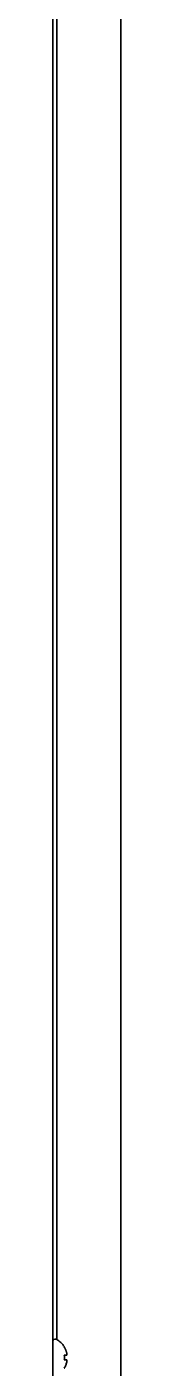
# Model space of a CAD drawing. Extents: x 5819 to 10669, y -850 to 3886.
# Drawn here: x 8074.9 to 8089.7, y 1560.5 to 1851.8 of the extents above; entities that cross this region are included whole.
import ezdxf

# ---------------------------------------------------------------- set-up
doc = ezdxf.new("R2010")
doc.units = 0
doc.header["$LTSCALE"] = 5
doc.layers.add('1', color=7, linetype='CONTINUOUS', true_color=0xffffff)

msp = doc.modelspace()

# ---------------------------------------------------------------- linework, layer by layer
at = {"layer": '1', "color": 7, "linetype": 'Continuous', "lineweight": 35}
for p, q in [((8089.67, 2406.33), (8089.67, 1395.13)), ((8074.87, 2390.96), (8074.87, 1373.93)), ((8075.67, 1566.72), (8075.67, 2346.83)), ((8075.47, 1566.78), (8075.27, 1566.78)), ((8077.32, 1565.08), (8077.35, 1565.08)), ((8077.35, 1560.48), (8077.32, 1560.48))]:
    msp.add_line(p, q, dxfattribs=at)
for centre, radius, start, end in [((8075.27, 1566.38), 0.4, 90, 180), ((8075.47, 1566.38), 0.4, 59.6988, 90), ((8073.25, 1562.58), 4.8, 31.5837, 59.6988), ((8073.57, 1562.78), 3.78, 0.0035, 7.6041), ((8073.57, 1562.78), 3.78, 352.3959, 359.9965)]:
    msp.add_arc(centre, radius, start, end, dxfattribs=at)
for points in [[(8077.87, 1563.78), (8077.85, 1563.83), (8077.83, 1563.94), (8077.77, 1564.1), (8077.72, 1564.26), (8077.66, 1564.41), (8077.59, 1564.57), (8077.52, 1564.72), (8077.43, 1564.89), (8077.36, 1565.01), (8077.32, 1565.08)], [(8077.87, 1562.28), (8077.85, 1562.28), (8077.83, 1562.28), (8077.77, 1562.28), (8077.72, 1562.28), (8077.66, 1562.28), (8077.59, 1562.28), (8077.52, 1562.28), (8077.43, 1562.28), (8077.36, 1562.28), (8077.32, 1562.28)], [(8077.87, 1563.28), (8077.87, 1563.3), (8077.88, 1563.35), (8077.88, 1563.42), (8077.88, 1563.49), (8077.88, 1563.56), (8077.88, 1563.63), (8077.88, 1563.7), (8077.87, 1563.75), (8077.87, 1563.78)], [(8077.87, 1561.78), (8077.87, 1561.8), (8077.88, 1561.85), (8077.88, 1561.93), (8077.88, 1562), (8077.88, 1562.07), (8077.88, 1562.14), (8077.88, 1562.21), (8077.87, 1562.25), (8077.87, 1562.28)]]:
    msp.add_open_spline(points, degree=3, dxfattribs=at)
for points in [[(8077.32, 1563.28), (8077.44, 1563.28), (8077.55, 1563.28), (8077.69, 1563.28), (8077.73, 1563.28), (8077.81, 1563.28), (8077.84, 1563.28), (8077.87, 1563.28)], [(8077.32, 1560.48), (8077.44, 1560.68), (8077.55, 1560.89), (8077.69, 1561.21), (8077.73, 1561.32), (8077.81, 1561.55), (8077.84, 1561.66), (8077.87, 1561.78)]]:
    msp.add_open_spline(points, degree=3, knots=[0, 0, 0, 0, 0.5, 0.5, 0.75, 0.75, 1, 1, 1, 1], dxfattribs=at)

doc.saveas('drawing.dxf')
